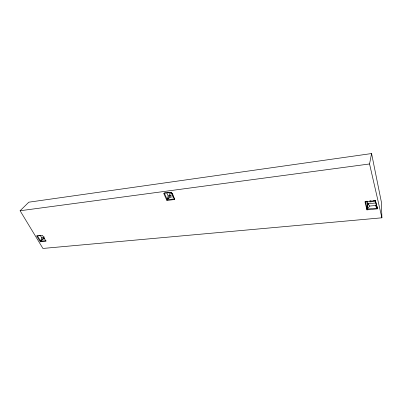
<?xml version="1.0" encoding="UTF-8"?>
<svg xmlns="http://www.w3.org/2000/svg" width="402" height="402" viewBox="0 0 402 402"><rect width="100%" height="100%" fill="white"/><g stroke="black" fill="none" stroke-linecap="round" stroke-linejoin="round"><path stroke-width="0.6" d="M366.649 201.462L367.453 204.779L366.946 209.874L377.393 208.849L375.322 200.357L377.393 208.849M377.277 206.924L377.126 208.115L367.257 209.085L365.388 201.397M367.483 201.417L368.046 203.769L367.257 209.085L369.684 206.06L375.342 205.487L376.573 204.131M381.9 217.804L369.549 163.966L371.579 153.554L28.828 202.186L20.1 210.754L42.924 248.446L381.9 217.804L381.423 202.281L371.579 153.554M166.684 192.694L168.172 196.045L166.895 200.472L163.679 193.277L171.408 192.256L174.594 199.508L166.895 200.472M44.084 236.979L40.677 241.21L43.461 238.863L44.084 236.979L41.798 237.919L40.275 241.808L36.763 235.994L37.361 235.713L40.677 241.21L46.089 240.677M367.453 204.779L368.046 203.769L375.976 202.955M170.428 192.478L170.92 193.598L171.559 192.528M173.031 194.829L170.026 195.216L167.292 199.789L164.257 192.99L166.081 192.749M173.714 196.709L170.136 197.166L167.292 199.789L174.568 198.874L174.594 199.508M168.172 196.045L170.026 195.216L168.78 192.402M20.1 210.754L369.549 163.966M167.302 192.588L169.126 192.347M170.92 193.598L172.106 193.442M38.567 235.582L40.376 235.396M366.011 201.332L367.252 201.201M369.734 200.94L370.976 200.809M373.463 200.553L374.704 200.422M36.763 235.994L42.501 235.391L45.999 241.25L40.275 241.808M375.488 200.638L364.966 201.734L366.946 209.874M369.714 201.95L375.352 201.362L375.096 200.256M43.461 238.863L44.707 238.738M368.046 203.769L369.684 206.06M375.342 205.487L377.126 208.115L377.061 206.889M40.215 235.281L41.798 237.919M172.061 193.166L174.568 198.874M170.026 195.216L170.136 197.166"/></g></svg>
